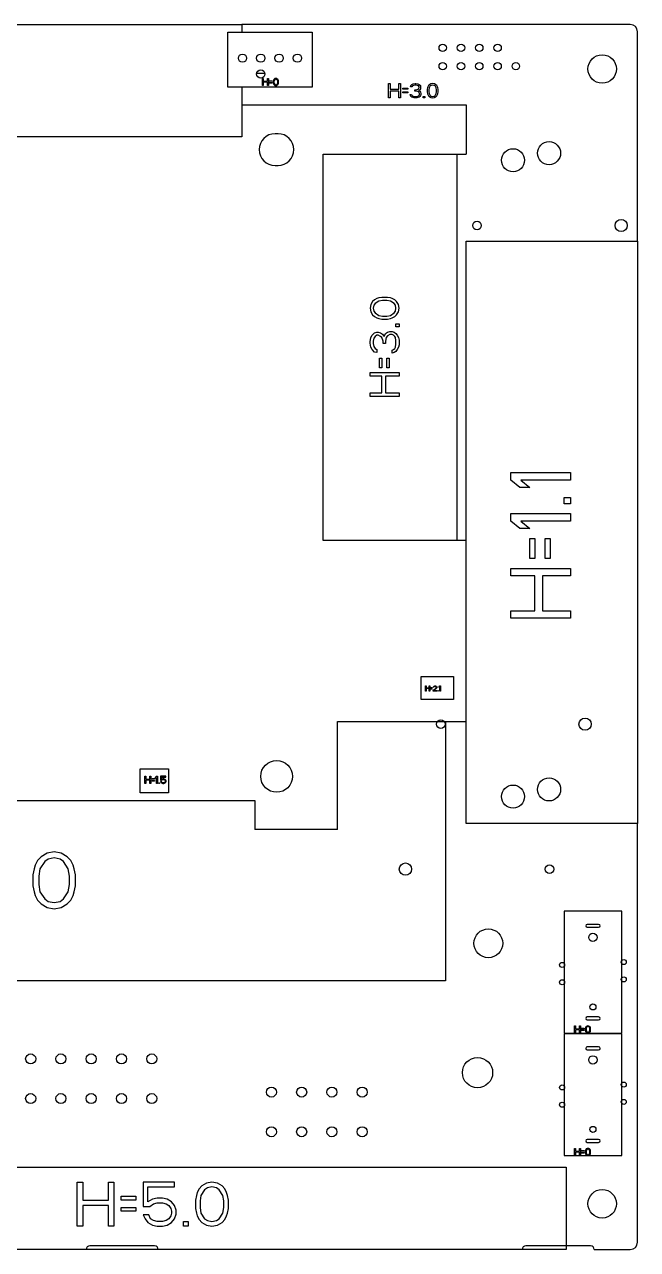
# Model space of a CAD drawing. Header units: millimetres. Extents: x 0 to 841, y 0 to 594.
# Drawn here: x 280.9 to 366, y 314.2 to 484.2 of the extents above; entities that cross this region are included whole.
import ezdxf

# ---------------------------------------------------------------- set-up
doc = ezdxf.new("R2010")
doc.units = ezdxf.units.MM
doc.header["$LTSCALE"] = 46.255
doc.layers.add('ASSEM_MEM', color=7, linetype='CONTINUOUS')

msp = doc.modelspace()

# ---------------------------------------------------------------- linework, layer by layer
at = {"layer": 'ASSEM_MEM', "color": 7, "linetype": 'CONTINUOUS'}
for p, q in [((243.52, 484.23), (311.07, 484.23)), ((309.1, 475.55), (309.1, 483.18)), ((309.1, 483.18), (320.82, 483.18)), ((311.07, 484.23), (311.07, 483.18)), ((364.96, 484.23), (311.07, 484.23)), ((320.82, 483.18), (320.82, 475.55)), ((365.96, 454.18), (365.96, 483.23)), ((313.13, 477.48), (314.25, 477.48)), ((331.41, 474.04), (331.41, 476.04)), ((331.41, 476.04), (331.66, 476.04)), ((331.66, 476.04), (331.66, 475.24)), ((332.83, 475.24), (332.83, 476.04)), ((332.83, 476.04), (333.08, 476.04)), ((333.08, 476.04), (333.08, 474.04)), ((334.66, 475.92), (334.83, 476)), ((334.83, 476), (335.12, 476.04)), ((335.12, 476.04), (335.2, 476.04)), ((335.2, 476.04), (335.49, 476)), ((335.49, 476), (335.66, 475.92)), ((337.28, 476), (337.08, 475.87)), ((337.53, 476.04), (337.28, 476)), ((337.78, 476), (337.53, 476.04)), ((337.99, 475.87), (337.78, 476)), ((320.82, 475.55), (309.1, 475.55)), ((311.07, 475.55), (311.07, 468.66)), ((331.66, 475.24), (332.83, 475.24)), ((331.66, 474.98), (331.66, 474.04)), ((332.83, 474.98), (331.66, 474.98)), ((332.83, 474.04), (332.83, 474.98)), ((333.41, 475.24), (333.41, 475.41)), ((333.41, 475.41), (334.08, 475.41)), ((334.08, 475.24), (333.41, 475.24)), ((333.41, 474.73), (333.41, 474.9)), ((333.41, 474.9), (334.08, 474.9)), ((334.08, 474.73), (333.41, 474.73)), ((334.08, 475.41), (334.08, 475.24)), ((334.08, 474.9), (334.08, 474.73)), ((334.41, 474.51), (334.62, 474.51)), ((334.45, 474.39), (334.41, 474.51)), ((334.45, 475.58), (334.49, 475.75)), ((334.66, 475.58), (334.45, 475.58)), ((334.53, 474.26), (334.45, 474.39)), ((334.49, 475.75), (334.66, 475.92)), ((334.62, 474.51), (334.66, 474.43)), ((334.74, 475.7), (334.66, 475.58)), ((334.66, 474.43), (334.74, 474.34)), ((334.87, 475.79), (334.74, 475.7)), ((334.74, 474.34), (334.83, 474.3)), ((335.08, 475.83), (334.87, 475.79)), ((335.24, 475.83), (335.08, 475.83)), ((335.08, 474.98), (335.08, 475.15)), ((335.08, 475.15), (335.24, 475.15)), ((335.24, 474.98), (335.08, 474.98)), ((335.45, 475.79), (335.24, 475.83)), ((335.24, 475.15), (335.49, 475.24)), ((335.49, 474.94), (335.24, 474.98)), ((335.58, 475.7), (335.45, 475.79)), ((335.49, 475.24), (335.58, 475.32)), ((335.62, 474.85), (335.49, 474.94)), ((335.49, 474.3), (335.58, 474.34)), ((335.66, 475.58), (335.58, 475.7)), ((335.58, 475.32), (335.66, 475.49)), ((335.74, 475.19), (335.58, 475.07)), ((335.58, 475.07), (335.78, 474.98)), ((335.58, 474.34), (335.66, 474.43)), ((335.7, 474.68), (335.62, 474.85)), ((335.66, 475.92), (335.83, 475.75)), ((335.66, 475.49), (335.66, 475.58)), ((335.66, 474.43), (335.7, 474.51)), ((335.7, 474.51), (335.7, 474.68)), ((335.83, 475.32), (335.74, 475.19)), ((335.78, 474.98), (335.87, 474.85)), ((335.87, 474.39), (335.78, 474.26)), ((335.83, 475.75), (335.87, 475.58)), ((335.87, 475.49), (335.83, 475.32)), ((335.87, 475.58), (335.87, 475.49)), ((335.87, 474.85), (335.91, 474.68)), ((335.91, 474.51), (335.87, 474.39)), ((335.91, 474.68), (335.91, 474.51)), ((336.83, 475.45), (336.78, 475.24)), ((336.78, 475.24), (336.78, 474.85)), ((336.78, 474.85), (336.83, 474.64)), ((336.87, 475.58), (336.83, 475.45)), ((336.83, 474.64), (336.87, 474.51)), ((336.95, 475.75), (336.87, 475.58)), ((336.87, 474.51), (336.95, 474.34)), ((337.08, 475.87), (336.95, 475.75)), ((336.95, 474.34), (337.08, 474.21)), ((337.03, 475.45), (336.99, 475.19)), ((336.99, 475.19), (336.99, 474.9)), ((336.99, 474.9), (337.03, 474.64)), ((337.2, 475.7), (337.03, 475.45)), ((337.03, 474.64), (337.2, 474.39)), ((337.33, 475.79), (337.2, 475.7)), ((337.2, 474.39), (337.33, 474.3)), ((337.53, 475.83), (337.33, 475.79)), ((337.74, 475.79), (337.53, 475.83)), ((337.87, 475.7), (337.74, 475.79)), ((337.74, 474.3), (337.87, 474.39)), ((338.03, 475.45), (337.87, 475.7)), ((337.87, 474.39), (338.03, 474.64)), ((338.12, 475.75), (337.99, 475.87)), ((337.99, 474.21), (338.12, 474.34)), ((338.08, 475.19), (338.03, 475.45)), ((338.03, 474.64), (338.08, 474.9)), ((338.08, 474.9), (338.08, 475.19)), ((338.2, 475.58), (338.12, 475.75)), ((338.12, 474.34), (338.2, 474.51)), ((338.24, 475.45), (338.2, 475.58)), ((338.2, 474.51), (338.24, 474.64)), ((338.28, 475.24), (338.24, 475.45)), ((338.24, 474.64), (338.28, 474.85)), ((338.28, 474.85), (338.28, 475.24)), ((311.07, 473.08), (342.19, 473.08)), ((331.66, 474.04), (331.41, 474.04)), ((333.08, 474.04), (332.83, 474.04)), ((334.66, 474.17), (334.53, 474.26)), ((334.83, 474.09), (334.66, 474.17)), ((334.83, 474.3), (335.03, 474.26)), ((334.99, 474.04), (334.83, 474.09)), ((335.33, 474.04), (334.99, 474.04)), ((335.03, 474.26), (335.28, 474.26)), ((335.28, 474.26), (335.49, 474.3)), ((335.49, 474.09), (335.33, 474.04)), ((335.66, 474.17), (335.49, 474.09)), ((335.78, 474.26), (335.66, 474.17)), ((336.24, 474.04), (336.24, 474.26)), ((336.24, 474.26), (336.45, 474.26)), ((336.45, 474.04), (336.24, 474.04)), ((336.45, 474.26), (336.45, 474.04)), ((337.08, 474.21), (337.28, 474.09)), ((337.28, 474.09), (337.53, 474.04)), ((337.33, 474.3), (337.53, 474.26)), ((337.53, 474.26), (337.74, 474.3)), ((337.53, 474.04), (337.78, 474.09)), ((337.78, 474.09), (337.99, 474.21)), ((342.19, 473.08), (342.19, 466.26)), ((311.07, 468.66), (243.52, 468.66)), ((316.08, 469.08), (315.68, 469.08)), ((322.34, 412.61), (322.34, 466.26)), ((322.34, 466.26), (342.19, 466.26)), ((340.87, 466.26), (340.87, 412.61)), ((315.68, 464.68), (316.08, 464.68)), ((342.19, 454.18), (365.96, 454.18)), ((342.19, 373.33), (342.19, 454.18)), ((365.96, 454.18), (365.96, 373.33)), ((342.19, 412.61), (322.34, 412.61)), ((335.94, 393.73), (340.42, 393.73)), ((335.94, 390.55), (335.94, 393.73)), ((340.42, 393.73), (340.42, 390.55)), ((340.42, 390.55), (335.94, 390.55)), ((324.31, 387.53), (342.19, 387.53)), ((324.31, 372.53), (324.31, 387.53)), ((339.31, 387.53), (339.31, 351.53)), ((296.93, 380.93), (300.9, 380.93)), ((296.93, 377.59), (296.93, 380.93)), ((300.9, 380.93), (300.9, 377.59)), ((300.9, 377.59), (296.93, 377.59)), ((240.88, 376.53), (312.88, 376.53)), ((312.88, 376.53), (312.88, 372.53)), ((324.31, 372.53), (312.88, 372.53)), ((365.96, 373.33), (342.19, 373.33)), ((365.96, 315.23), (365.96, 373.33)), ((284.03, 369.25), (283.21, 368.74)), ((285.01, 369.41), (284.03, 369.25)), ((286, 369.25), (285.01, 369.41)), ((286.82, 368.74), (286, 369.25)), ((282.39, 367.57), (282.22, 367.07)), ((282.71, 368.24), (282.39, 367.57)), ((283.21, 368.74), (282.71, 368.24)), ((283.7, 368.07), (283.04, 367.07)), ((284.19, 368.41), (283.7, 368.07)), ((285.01, 368.58), (284.19, 368.41)), ((285.83, 368.41), (285.01, 368.58)), ((286.33, 368.07), (285.83, 368.41)), ((286.98, 367.07), (286.33, 368.07)), ((287.31, 368.24), (286.82, 368.74)), ((287.64, 367.57), (287.31, 368.24)), ((287.8, 367.07), (287.64, 367.57)), ((282.22, 367.07), (282.06, 366.23)), ((282.06, 366.23), (282.06, 364.72)), ((283.04, 367.07), (282.88, 366.06)), ((282.88, 366.06), (282.88, 364.89)), ((287.15, 366.06), (286.98, 367.07)), ((287.15, 364.89), (287.15, 366.06)), ((287.97, 366.23), (287.8, 367.07)), ((287.97, 364.72), (287.97, 366.23)), ((282.06, 364.72), (282.22, 363.88)), ((282.22, 363.88), (282.39, 363.38)), ((282.88, 364.89), (283.04, 363.88)), ((283.04, 363.88), (283.7, 362.88)), ((286.33, 362.88), (286.98, 363.88)), ((286.98, 363.88), (287.15, 364.89)), ((287.64, 363.38), (287.8, 363.88)), ((287.8, 363.88), (287.97, 364.72)), ((282.39, 363.38), (282.71, 362.71)), ((282.71, 362.71), (283.21, 362.2)), ((283.21, 362.2), (284.03, 361.7)), ((283.7, 362.88), (284.19, 362.54)), ((284.19, 362.54), (285.01, 362.37)), ((285.01, 362.37), (285.83, 362.54)), ((285.83, 362.54), (286.33, 362.88)), ((286, 361.7), (286.82, 362.2)), ((286.82, 362.2), (287.31, 362.71)), ((287.31, 362.71), (287.64, 363.38)), ((284.03, 361.7), (285.01, 361.53)), ((285.01, 361.53), (286, 361.7)), ((363.77, 361.17), (355.77, 361.17)), ((355.77, 361.17), (355.77, 344.27)), ((363.77, 344.27), (363.77, 361.17)), ((360.57, 359.35), (358.97, 359.35)), ((358.97, 358.95), (360.57, 358.95)), ((339.31, 351.53), (234.11, 351.53)), ((360.57, 346.5), (358.97, 346.5)), ((358.97, 346.1), (360.57, 346.1)), ((355.77, 344.27), (363.77, 344.27)), ((363.77, 344.17), (355.77, 344.17)), ((355.77, 344.17), (355.77, 327.27)), ((363.77, 327.27), (363.77, 344.17)), ((360.57, 342.35), (358.97, 342.35)), ((358.97, 341.95), (360.57, 341.95)), ((360.57, 329.5), (358.97, 329.5)), ((358.97, 329.1), (360.57, 329.1)), ((355.77, 327.27), (363.77, 327.27)), ((195.96, 325.64), (356.08, 325.64)), ((356.08, 325.64), (356.08, 314.23)), ((298.96, 314.73), (289.96, 314.73)), ((359.46, 314.73), (350.46, 314.73)), ((356.08, 314.23), (195.96, 314.23)), ((359.96, 314.23), (364.96, 314.23))]:
    msp.add_line(p, q, dxfattribs=at)
at = {"layer": 'ASSEM_MEM', "color": 40, "linetype": 'CONTINUOUS'}
for p, q in [((313.91, 475.75), (313.91, 476.75)), ((313.91, 476.75), (314.04, 476.75)), ((314.04, 476.75), (314.04, 476.35)), ((314.04, 476.35), (314.62, 476.35)), ((314.04, 476.22), (314.04, 475.75)), ((314.62, 476.22), (314.04, 476.22)), ((314.62, 476.35), (314.62, 476.75)), ((314.62, 476.75), (314.75, 476.75)), ((314.62, 475.75), (314.62, 476.22)), ((314.75, 476.75), (314.75, 475.75)), ((314.91, 476.35), (314.91, 476.43)), ((314.91, 476.43), (315.25, 476.43)), ((315.25, 476.35), (314.91, 476.35)), ((314.91, 476.09), (314.91, 476.18)), ((314.91, 476.18), (315.25, 476.18)), ((315.25, 476.09), (314.91, 476.09)), ((315.25, 476.43), (315.25, 476.35)), ((315.25, 476.18), (315.25, 476.09)), ((315.43, 476.45), (315.41, 476.35)), ((315.41, 476.35), (315.41, 476.15)), ((315.41, 476.15), (315.43, 476.05)), ((315.45, 476.52), (315.43, 476.45)), ((315.43, 476.05), (315.45, 475.98)), ((315.5, 476.6), (315.45, 476.52)), ((315.56, 476.67), (315.5, 476.6)), ((315.54, 476.45), (315.52, 476.32)), ((315.52, 476.32), (315.52, 476.18)), ((315.52, 476.18), (315.54, 476.05)), ((315.62, 476.58), (315.54, 476.45)), ((315.54, 476.05), (315.62, 475.92)), ((315.66, 476.73), (315.56, 476.67)), ((315.68, 476.62), (315.62, 476.58)), ((315.79, 476.75), (315.66, 476.73)), ((315.79, 476.64), (315.68, 476.62)), ((315.91, 476.73), (315.79, 476.75)), ((315.89, 476.62), (315.79, 476.64)), ((315.95, 476.58), (315.89, 476.62)), ((316.02, 476.67), (315.91, 476.73)), ((316.04, 476.45), (315.95, 476.58)), ((315.95, 475.92), (316.04, 476.05)), ((316.08, 476.6), (316.02, 476.67)), ((316.06, 476.32), (316.04, 476.45)), ((316.04, 476.05), (316.06, 476.18)), ((316.06, 476.18), (316.06, 476.32)), ((316.12, 476.52), (316.08, 476.6)), ((316.14, 476.45), (316.12, 476.52)), ((316.12, 475.98), (316.14, 476.05)), ((316.16, 476.35), (316.14, 476.45)), ((316.14, 476.05), (316.16, 476.15)), ((316.16, 476.15), (316.16, 476.35)), ((314.04, 475.75), (313.91, 475.75)), ((314.75, 475.75), (314.62, 475.75)), ((315.45, 475.98), (315.5, 475.9)), ((315.5, 475.9), (315.56, 475.84)), ((315.56, 475.84), (315.66, 475.77)), ((315.62, 475.92), (315.68, 475.88)), ((315.66, 475.77), (315.79, 475.75)), ((315.68, 475.88), (315.79, 475.86)), ((315.79, 475.86), (315.89, 475.88)), ((315.79, 475.75), (315.91, 475.77)), ((315.89, 475.88), (315.95, 475.92)), ((315.91, 475.77), (316.02, 475.84)), ((316.02, 475.84), (316.08, 475.9)), ((316.08, 475.9), (316.12, 475.98)), ((329.21, 445.78), (328.95, 445.36)), ((329.47, 446.03), (329.21, 445.78)), ((329.55, 445.53), (329.38, 445.28)), ((329.81, 446.2), (329.47, 446.03)), ((330.06, 445.86), (329.55, 445.53)), ((330.06, 446.28), (329.81, 446.2)), ((330.49, 446.36), (330.06, 446.28)), ((330.57, 445.95), (330.06, 445.86)), ((331.25, 446.36), (330.49, 446.36)), ((331.17, 445.95), (330.57, 445.95)), ((331.68, 445.86), (331.17, 445.95)), ((331.68, 446.28), (331.25, 446.36)), ((331.93, 446.2), (331.68, 446.28)), ((332.19, 445.53), (331.68, 445.86)), ((332.27, 446.03), (331.93, 446.2)), ((332.36, 445.28), (332.19, 445.53)), ((332.53, 445.78), (332.27, 446.03)), ((332.78, 445.36), (332.53, 445.78)), ((328.95, 445.36), (328.87, 444.86)), ((328.87, 444.86), (328.95, 444.36)), ((328.95, 444.36), (329.21, 443.95)), ((329.21, 443.95), (329.47, 443.7)), ((329.38, 445.28), (329.3, 444.86)), ((329.3, 444.86), (329.38, 444.45)), ((329.38, 444.45), (329.55, 444.2)), ((329.55, 444.2), (330.06, 443.86)), ((330.06, 443.86), (330.57, 443.78)), ((330.57, 443.78), (331.17, 443.78)), ((331.17, 443.78), (331.68, 443.86)), ((331.68, 443.86), (332.19, 444.2)), ((332.19, 444.2), (332.36, 444.45)), ((332.27, 443.7), (332.53, 443.95)), ((332.44, 444.86), (332.36, 445.28)), ((332.36, 444.45), (332.44, 444.86)), ((332.53, 443.95), (332.78, 444.36)), ((332.87, 444.86), (332.78, 445.36)), ((332.78, 444.36), (332.87, 444.86)), ((329.47, 443.7), (329.81, 443.53)), ((329.81, 443.53), (330.06, 443.45)), ((330.06, 443.45), (330.49, 443.36)), ((330.49, 443.36), (331.25, 443.36)), ((331.25, 443.36), (331.68, 443.45)), ((331.68, 443.45), (331.93, 443.53)), ((331.93, 443.53), (332.27, 443.7)), ((332.44, 442.7), (332.87, 442.7)), ((332.44, 442.28), (332.44, 442.7)), ((332.87, 442.28), (332.44, 442.28)), ((332.87, 442.7), (332.87, 442.28)), ((328.87, 440.2), (328.95, 440.78)), ((328.95, 440.78), (329.13, 441.11)), ((329.13, 441.11), (329.47, 441.45)), ((329.38, 440.7), (329.3, 440.28)), ((329.55, 440.95), (329.38, 440.7)), ((329.47, 441.45), (329.81, 441.53)), ((329.81, 441.11), (329.55, 440.95)), ((329.81, 441.53), (329.98, 441.53)), ((329.98, 441.11), (329.81, 441.11)), ((329.98, 441.53), (330.32, 441.45)), ((330.32, 440.95), (329.98, 441.11)), ((330.32, 441.45), (330.57, 441.28)), ((330.49, 440.78), (330.32, 440.95)), ((330.66, 440.28), (330.49, 440.78)), ((330.57, 441.28), (330.83, 440.95)), ((330.83, 440.95), (331, 441.36)), ((331, 441.36), (331.25, 441.53)), ((331.08, 440.78), (331, 440.28)), ((331.25, 441.03), (331.08, 440.78)), ((331.25, 441.53), (331.59, 441.61)), ((331.59, 441.2), (331.25, 441.03)), ((331.59, 441.61), (331.93, 441.61)), ((331.93, 441.2), (331.59, 441.2)), ((331.93, 441.61), (332.19, 441.53)), ((332.1, 441.11), (331.93, 441.2)), ((332.27, 440.95), (332.1, 441.11)), ((332.19, 441.53), (332.44, 441.36)), ((332.36, 440.78), (332.27, 440.95)), ((332.44, 440.36), (332.36, 440.78)), ((332.44, 441.36), (332.61, 441.11)), ((332.44, 439.86), (332.44, 440.36)), ((332.61, 441.11), (332.78, 440.78)), ((332.78, 440.78), (332.87, 440.45)), ((332.87, 440.45), (332.87, 439.78)), ((328.87, 440.03), (328.87, 440.2)), ((328.95, 439.45), (328.87, 440.03)), ((329.13, 439.11), (328.95, 439.45)), ((329.47, 438.78), (329.13, 439.11)), ((329.3, 440.28), (329.3, 439.95)), ((329.3, 439.95), (329.38, 439.53)), ((329.38, 439.53), (329.55, 439.28)), ((329.81, 438.7), (329.47, 438.78)), ((329.55, 439.28), (329.81, 439.11)), ((329.81, 439.11), (329.81, 438.7)), ((330.66, 439.95), (330.66, 440.28)), ((331, 439.95), (330.66, 439.95)), ((331, 440.28), (331, 439.95)), ((331.93, 439.03), (332.1, 439.11)), ((331.93, 438.61), (331.93, 439.03)), ((332.19, 438.7), (331.93, 438.61)), ((332.1, 439.11), (332.27, 439.28)), ((332.44, 438.86), (332.19, 438.7)), ((332.27, 439.28), (332.36, 439.45)), ((332.36, 439.45), (332.44, 439.86)), ((332.61, 439.11), (332.44, 438.86)), ((332.78, 439.45), (332.61, 439.11)), ((332.87, 439.78), (332.78, 439.45)), ((330.15, 437.95), (330.49, 437.95)), ((330.15, 436.61), (330.15, 437.95)), ((330.49, 437.95), (330.49, 436.61)), ((331.17, 437.95), (331.51, 437.95)), ((331.17, 436.61), (331.17, 437.95)), ((331.51, 437.95), (331.51, 436.61)), ((328.87, 435.95), (332.87, 435.95)), ((328.87, 435.45), (328.87, 435.95)), ((330.49, 435.45), (328.87, 435.45)), ((330.49, 436.61), (330.15, 436.61)), ((330.49, 433.11), (330.49, 435.45)), ((332.87, 435.45), (331, 435.45)), ((331, 435.45), (331, 433.11)), ((331.51, 436.61), (331.17, 436.61)), ((332.87, 435.95), (332.87, 435.45)), ((328.87, 433.11), (330.49, 433.11)), ((328.87, 432.61), (328.87, 433.11)), ((332.87, 432.61), (328.87, 432.61)), ((331, 433.11), (332.87, 433.11)), ((332.87, 433.11), (332.87, 432.61)), ((348.38, 422.05), (356.67, 422.05)), ((348.38, 421.01), (348.38, 422.05)), ((356.67, 422.05), (356.67, 421.01)), ((349.61, 419.98), (348.38, 421.01)), ((351.03, 419.98), (349.61, 419.98)), ((356.67, 421.01), (349.79, 421.01)), ((349.79, 421.01), (351.03, 419.98)), ((355.79, 418.6), (356.67, 418.6)), ((355.79, 417.73), (355.79, 418.6)), ((356.67, 418.6), (356.67, 417.73)), ((356.67, 417.73), (355.79, 417.73)), ((348.38, 416.35), (356.67, 416.35)), ((348.38, 415.32), (348.38, 416.35)), ((349.61, 414.28), (348.38, 415.32)), ((356.67, 415.32), (349.79, 415.32)), ((349.79, 415.32), (351.03, 414.28)), ((356.67, 416.35), (356.67, 415.32)), ((351.03, 414.28), (349.61, 414.28)), ((351.03, 412.9), (351.73, 412.9)), ((351.03, 410.13), (351.03, 412.9)), ((351.73, 412.9), (351.73, 410.13)), ((353.14, 412.9), (353.85, 412.9)), ((353.14, 410.13), (353.14, 412.9)), ((353.85, 412.9), (353.85, 410.13)), ((351.73, 410.13), (351.03, 410.13)), ((353.85, 410.13), (353.14, 410.13)), ((348.38, 408.75), (356.67, 408.75)), ((348.38, 407.72), (348.38, 408.75)), ((356.67, 408.75), (356.67, 407.72)), ((351.73, 407.72), (348.38, 407.72)), ((351.73, 402.88), (351.73, 407.72)), ((356.67, 407.72), (352.79, 407.72)), ((352.79, 407.72), (352.79, 402.88)), ((348.38, 402.88), (351.73, 402.88)), ((348.38, 401.84), (348.38, 402.88)), ((356.67, 401.84), (348.38, 401.84)), ((352.79, 402.88), (356.67, 402.88)), ((356.67, 402.88), (356.67, 401.84)), ((336.56, 392.44), (336.64, 392.44)), ((336.56, 391.74), (336.56, 392.44)), ((336.64, 391.74), (336.56, 391.74)), ((336.64, 392.44), (336.64, 392.16)), ((336.64, 392.16), (337.05, 392.16)), ((337.05, 392.07), (336.64, 392.07)), ((336.64, 392.07), (336.64, 391.74)), ((337.05, 392.44), (337.14, 392.44)), ((337.05, 392.16), (337.05, 392.44)), ((337.05, 391.74), (337.05, 392.07)), ((337.14, 391.74), (337.05, 391.74)), ((337.14, 392.44), (337.14, 391.74)), ((337.26, 392.22), (337.49, 392.22)), ((337.26, 392.16), (337.26, 392.22)), ((337.49, 392.16), (337.26, 392.16)), ((337.26, 392.04), (337.49, 392.04)), ((337.26, 391.98), (337.26, 392.04)), ((337.49, 391.98), (337.26, 391.98)), ((337.49, 392.22), (337.49, 392.16)), ((337.49, 392.04), (337.49, 391.98)), ((337.61, 391.82), (338.01, 392.19)), ((337.61, 391.74), (337.61, 391.82)), ((338.13, 391.74), (337.61, 391.74)), ((337.62, 392.28), (337.64, 392.34)), ((337.69, 392.28), (337.62, 392.28)), ((337.64, 392.34), (337.69, 392.4)), ((337.69, 392.4), (337.75, 392.43)), ((337.72, 392.32), (337.69, 392.28)), ((337.77, 392.35), (337.72, 392.32)), ((338.09, 392.14), (337.72, 391.82)), ((337.72, 391.82), (338.13, 391.82)), ((337.75, 392.43), (337.85, 392.44)), ((337.84, 392.37), (337.77, 392.35)), ((337.9, 392.37), (337.84, 392.37)), ((337.85, 392.44), (337.91, 392.44)), ((337.97, 392.35), (337.9, 392.37)), ((337.91, 392.44), (338, 392.43)), ((338.01, 392.32), (337.97, 392.35)), ((338, 392.43), (338.06, 392.4)), ((338.04, 392.28), (338.01, 392.32)), ((338.01, 392.19), (338.04, 392.25)), ((338.04, 392.25), (338.04, 392.28)), ((338.06, 392.4), (338.12, 392.34)), ((338.12, 392.19), (338.09, 392.14)), ((338.12, 392.34), (338.13, 392.28)), ((338.13, 392.25), (338.12, 392.19)), ((338.13, 392.28), (338.13, 392.25)), ((338.13, 391.82), (338.13, 391.74)), ((338.25, 391.82), (338.32, 391.82)), ((338.25, 391.74), (338.25, 391.82)), ((338.32, 391.74), (338.25, 391.74)), ((338.32, 391.82), (338.32, 391.74)), ((338.44, 392.34), (338.52, 392.44)), ((338.44, 392.22), (338.44, 392.34)), ((338.52, 392.32), (338.44, 392.22)), ((338.52, 392.44), (338.61, 392.44)), ((338.52, 391.74), (338.52, 392.32)), ((338.61, 391.74), (338.52, 391.74)), ((338.61, 392.44), (338.61, 391.74)), ((297.6, 379.9), (297.72, 379.9)), ((297.6, 378.9), (297.6, 379.9)), ((297.72, 379.9), (297.72, 379.5)), ((297.72, 379.5), (298.31, 379.5)), ((298.31, 379.37), (297.72, 379.37)), ((297.72, 379.37), (297.72, 378.9)), ((298.31, 379.9), (298.43, 379.9)), ((298.31, 379.5), (298.31, 379.9)), ((298.31, 378.9), (298.31, 379.37)), ((298.43, 379.9), (298.43, 378.9)), ((298.6, 379.59), (298.93, 379.59)), ((298.6, 379.5), (298.6, 379.59)), ((298.93, 379.5), (298.6, 379.5)), ((298.6, 379.33), (298.93, 379.33)), ((298.6, 379.24), (298.6, 379.33)), ((298.93, 379.24), (298.6, 379.24)), ((298.93, 379.59), (298.93, 379.5)), ((298.93, 379.33), (298.93, 379.24)), ((299.1, 379.76), (299.22, 379.9)), ((299.1, 379.59), (299.1, 379.76)), ((299.22, 379.73), (299.1, 379.59)), ((299.22, 379.9), (299.35, 379.9)), ((299.22, 378.9), (299.22, 379.73)), ((299.35, 379.9), (299.35, 378.9)), ((300.5, 379.9), (299.79, 379.9)), ((299.79, 379.9), (299.79, 379.35)), ((299.79, 379.35), (299.93, 379.35)), ((299.91, 379.16), (299.79, 379.16)), ((299.79, 379.16), (299.83, 379.07)), ((299.89, 379.8), (300.5, 379.8)), ((299.89, 379.46), (299.89, 379.8)), ((300, 379.52), (299.89, 379.46)), ((299.95, 379.07), (299.91, 379.16)), ((299.93, 379.35), (300.02, 379.41)), ((300.1, 379.54), (300, 379.52)), ((300.02, 379.41), (300.1, 379.44)), ((300.22, 379.54), (300.1, 379.54)), ((300.1, 379.44), (300.22, 379.44)), ((300.33, 379.52), (300.22, 379.54)), ((300.22, 379.44), (300.31, 379.41)), ((300.31, 379.41), (300.37, 379.37)), ((300.43, 379.46), (300.33, 379.52)), ((300.37, 379.37), (300.41, 379.31)), ((300.41, 379.14), (300.37, 379.07)), ((300.41, 379.31), (300.43, 379.24)), ((300.43, 379.2), (300.41, 379.14)), ((300.5, 379.37), (300.43, 379.46)), ((300.43, 379.24), (300.43, 379.2)), ((300.5, 379.8), (300.5, 379.9)), ((300.54, 379.27), (300.5, 379.37)), ((300.5, 379.07), (300.54, 379.18)), ((300.54, 379.18), (300.54, 379.27)), ((297.72, 378.9), (297.6, 378.9)), ((298.43, 378.9), (298.31, 378.9)), ((299.35, 378.9), (299.22, 378.9)), ((299.52, 379.01), (299.62, 379.01)), ((299.52, 378.9), (299.52, 379.01)), ((299.62, 378.9), (299.52, 378.9)), ((299.62, 379.01), (299.62, 378.9)), ((299.83, 379.07), (299.89, 378.99)), ((299.89, 378.99), (300, 378.93)), ((300.02, 379.03), (299.95, 379.07)), ((300, 378.93), (300.1, 378.9)), ((300.1, 379.01), (300.02, 379.03)), ((300.22, 379.01), (300.1, 379.01)), ((300.1, 378.9), (300.22, 378.9)), ((300.31, 379.03), (300.22, 379.01)), ((300.22, 378.9), (300.33, 378.93)), ((300.37, 379.07), (300.31, 379.03)), ((300.33, 378.93), (300.43, 378.99)), ((300.43, 378.99), (300.5, 379.07)), ((357.21, 345.27), (357.34, 345.27)), ((357.21, 344.27), (357.21, 345.27)), ((357.34, 345.27), (357.34, 344.87)), ((357.92, 345.27), (358.05, 345.27)), ((357.92, 344.87), (357.92, 345.27)), ((358.05, 345.27), (358.05, 344.27)), ((358.8, 345.13), (358.76, 345.04)), ((358.86, 345.19), (358.8, 345.13)), ((358.92, 345.1), (358.84, 344.98)), ((358.96, 345.25), (358.86, 345.19)), ((358.99, 345.15), (358.92, 345.1)), ((359.09, 345.27), (358.96, 345.25)), ((359.09, 345.17), (358.99, 345.15)), ((359.21, 345.25), (359.09, 345.27)), ((359.19, 345.15), (359.09, 345.17)), ((359.26, 345.1), (359.19, 345.15)), ((359.32, 345.19), (359.21, 345.25)), ((359.34, 344.98), (359.26, 345.1)), ((359.38, 345.13), (359.32, 345.19)), ((359.42, 345.04), (359.38, 345.13)), ((357.34, 344.87), (357.92, 344.87)), ((357.92, 344.74), (357.34, 344.74)), ((357.34, 344.74), (357.34, 344.27)), ((357.92, 344.27), (357.92, 344.74)), ((358.21, 344.96), (358.55, 344.96)), ((358.21, 344.87), (358.21, 344.96)), ((358.55, 344.87), (358.21, 344.87)), ((358.21, 344.7), (358.55, 344.7)), ((358.21, 344.61), (358.21, 344.7)), ((358.55, 344.61), (358.21, 344.61)), ((358.55, 344.96), (358.55, 344.87)), ((358.55, 344.7), (358.55, 344.61)), ((358.74, 344.98), (358.71, 344.87)), ((358.71, 344.87), (358.71, 344.68)), ((358.71, 344.68), (358.74, 344.57)), ((358.76, 345.04), (358.74, 344.98)), ((358.74, 344.57), (358.76, 344.51)), ((358.76, 344.51), (358.8, 344.42)), ((358.8, 344.42), (358.86, 344.36)), ((358.84, 344.98), (358.82, 344.85)), ((358.82, 344.85), (358.82, 344.7)), ((358.82, 344.7), (358.84, 344.57)), ((358.84, 344.57), (358.92, 344.44)), ((358.86, 344.36), (358.96, 344.3)), ((358.92, 344.44), (358.99, 344.4)), ((358.96, 344.3), (359.09, 344.27)), ((358.99, 344.4), (359.09, 344.38)), ((359.09, 344.38), (359.19, 344.4)), ((359.09, 344.27), (359.21, 344.3)), ((359.19, 344.4), (359.26, 344.44)), ((359.21, 344.3), (359.32, 344.36)), ((359.26, 344.44), (359.34, 344.57)), ((359.32, 344.36), (359.38, 344.42)), ((359.36, 344.85), (359.34, 344.98)), ((359.34, 344.57), (359.36, 344.7)), ((359.36, 344.7), (359.36, 344.85)), ((359.38, 344.42), (359.42, 344.51)), ((359.44, 344.98), (359.42, 345.04)), ((359.42, 344.51), (359.44, 344.57)), ((359.46, 344.87), (359.44, 344.98)), ((359.44, 344.57), (359.46, 344.68)), ((359.46, 344.68), (359.46, 344.87)), ((357.21, 328.27), (357.34, 328.27)), ((357.21, 327.27), (357.21, 328.27)), ((357.34, 328.27), (357.34, 327.87)), ((357.92, 328.27), (358.05, 328.27)), ((357.92, 327.87), (357.92, 328.27)), ((358.05, 328.27), (358.05, 327.27)), ((358.8, 328.13), (358.76, 328.04)), ((358.86, 328.19), (358.8, 328.13)), ((358.92, 328.1), (358.84, 327.98)), ((358.96, 328.25), (358.86, 328.19)), ((358.99, 328.15), (358.92, 328.1)), ((359.09, 328.27), (358.96, 328.25)), ((359.09, 328.17), (358.99, 328.15)), ((359.21, 328.25), (359.09, 328.27)), ((359.19, 328.15), (359.09, 328.17)), ((359.26, 328.1), (359.19, 328.15)), ((359.32, 328.19), (359.21, 328.25)), ((359.34, 327.98), (359.26, 328.1)), ((359.38, 328.13), (359.32, 328.19)), ((359.42, 328.04), (359.38, 328.13)), ((357.34, 327.87), (357.92, 327.87)), ((357.92, 327.74), (357.34, 327.74)), ((357.34, 327.74), (357.34, 327.27)), ((357.92, 327.27), (357.92, 327.74)), ((358.21, 327.96), (358.55, 327.96)), ((358.21, 327.87), (358.21, 327.96)), ((358.55, 327.87), (358.21, 327.87)), ((358.21, 327.7), (358.55, 327.7)), ((358.21, 327.61), (358.21, 327.7)), ((358.55, 327.61), (358.21, 327.61)), ((358.55, 327.96), (358.55, 327.87)), ((358.55, 327.7), (358.55, 327.61)), ((358.74, 327.98), (358.71, 327.87)), ((358.71, 327.87), (358.71, 327.68)), ((358.71, 327.68), (358.74, 327.57)), ((358.76, 328.04), (358.74, 327.98)), ((358.74, 327.57), (358.76, 327.51)), ((358.76, 327.51), (358.8, 327.42)), ((358.8, 327.42), (358.86, 327.36)), ((358.84, 327.98), (358.82, 327.85)), ((358.82, 327.85), (358.82, 327.7)), ((358.82, 327.7), (358.84, 327.57)), ((358.84, 327.57), (358.92, 327.44)), ((358.86, 327.36), (358.96, 327.3)), ((358.92, 327.44), (358.99, 327.4)), ((358.96, 327.3), (359.09, 327.27)), ((358.99, 327.4), (359.09, 327.38)), ((359.09, 327.38), (359.19, 327.4)), ((359.09, 327.27), (359.21, 327.3)), ((359.19, 327.4), (359.26, 327.44)), ((359.21, 327.3), (359.32, 327.36)), ((359.26, 327.44), (359.34, 327.57)), ((359.32, 327.36), (359.38, 327.42)), ((359.36, 327.85), (359.34, 327.98)), ((359.34, 327.57), (359.36, 327.7)), ((359.36, 327.7), (359.36, 327.85)), ((359.38, 327.42), (359.42, 327.51)), ((359.44, 327.98), (359.42, 328.04)), ((359.42, 327.51), (359.44, 327.57)), ((359.46, 327.87), (359.44, 327.98)), ((359.44, 327.57), (359.46, 327.68)), ((359.46, 327.68), (359.46, 327.87)), ((288.23, 323.57), (288.99, 323.57)), ((288.23, 317.47), (288.23, 323.57)), ((288.99, 323.57), (288.99, 321.1)), ((292.55, 323.57), (293.31, 323.57)), ((292.55, 321.1), (292.55, 323.57)), ((293.31, 323.57), (293.31, 317.47)), ((301.7, 323.57), (297.38, 323.57)), ((297.38, 323.57), (297.38, 320.19)), ((301.7, 322.92), (301.7, 323.57)), ((305.51, 323.05), (305.13, 322.66)), ((306.15, 323.44), (305.51, 323.05)), ((306.91, 323.57), (306.15, 323.44)), ((307.67, 323.44), (306.91, 323.57)), ((308.31, 323.05), (307.67, 323.44)), ((308.69, 322.66), (308.31, 323.05)), ((294.33, 321.62), (296.36, 321.62)), ((294.33, 321.1), (294.33, 321.62)), ((296.36, 321.62), (296.36, 321.1)), ((298.02, 322.92), (301.7, 322.92)), ((298.02, 320.84), (298.02, 322.92)), ((299.29, 321.36), (298.65, 321.23)), ((300.05, 321.36), (299.29, 321.36)), ((300.69, 321.23), (300.05, 321.36)), ((304.75, 321.75), (304.62, 321.1)), ((304.88, 322.14), (304.75, 321.75)), ((305.13, 322.66), (304.88, 322.14)), ((305.39, 321.75), (305.26, 320.97)), ((305.9, 322.53), (305.39, 321.75)), ((306.28, 322.79), (305.9, 322.53)), ((306.91, 322.92), (306.28, 322.79)), ((307.55, 322.79), (306.91, 322.92)), ((307.93, 322.53), (307.55, 322.79)), ((308.44, 321.75), (307.93, 322.53)), ((308.56, 320.97), (308.44, 321.75)), ((308.95, 322.14), (308.69, 322.66)), ((309.07, 321.75), (308.95, 322.14)), ((309.2, 321.1), (309.07, 321.75)), ((288.99, 321.1), (292.55, 321.1)), ((292.55, 320.32), (288.99, 320.32)), ((288.99, 320.32), (288.99, 317.47)), ((292.55, 317.47), (292.55, 320.32)), ((296.36, 321.1), (294.33, 321.1)), ((294.33, 320.06), (296.36, 320.06)), ((294.33, 319.54), (294.33, 320.06)), ((296.36, 320.06), (296.36, 319.54)), ((297.38, 320.19), (298.27, 320.19)), ((298.65, 321.23), (298.02, 320.84)), ((298.27, 320.19), (298.78, 320.58)), ((298.78, 320.58), (299.29, 320.71)), ((299.29, 320.71), (300.05, 320.71)), ((300.05, 320.71), (300.56, 320.58)), ((300.56, 320.58), (300.94, 320.32)), ((301.32, 320.84), (300.69, 321.23)), ((300.94, 320.32), (301.19, 319.93)), ((301.19, 319.93), (301.32, 319.54)), ((301.7, 320.32), (301.32, 320.84)), ((301.96, 319.67), (301.7, 320.32)), ((301.96, 319.16), (301.96, 319.67)), ((304.62, 321.1), (304.62, 319.93)), ((304.62, 319.93), (304.75, 319.29)), ((305.26, 320.97), (305.26, 320.06)), ((305.26, 320.06), (305.39, 319.29)), ((308.44, 319.29), (308.56, 320.06)), ((308.56, 320.06), (308.56, 320.97)), ((309.07, 319.29), (309.2, 319.93)), ((309.2, 319.93), (309.2, 321.1)), ((296.36, 319.54), (294.33, 319.54)), ((298.14, 319.03), (297.38, 319.03)), ((297.38, 319.03), (297.64, 318.51)), ((297.64, 318.51), (298.02, 317.99)), ((298.02, 317.99), (298.65, 317.6)), ((298.4, 318.51), (298.14, 319.03)), ((298.78, 318.25), (298.4, 318.51)), ((299.29, 318.12), (298.78, 318.25)), ((300.05, 318.12), (299.29, 318.12)), ((300.56, 318.25), (300.05, 318.12)), ((300.94, 318.51), (300.56, 318.25)), ((300.69, 317.6), (301.32, 317.99)), ((301.19, 318.9), (300.94, 318.51)), ((301.32, 319.29), (301.19, 318.9)), ((301.32, 319.54), (301.32, 319.29)), ((301.32, 317.99), (301.7, 318.51)), ((301.7, 318.51), (301.96, 319.16)), ((302.97, 318.12), (303.61, 318.12)), ((302.97, 317.47), (302.97, 318.12)), ((303.61, 318.12), (303.61, 317.47)), ((304.75, 319.29), (304.88, 318.9)), ((304.88, 318.9), (305.13, 318.38)), ((305.13, 318.38), (305.51, 317.99)), ((305.39, 319.29), (305.9, 318.51)), ((305.51, 317.99), (306.15, 317.6)), ((305.9, 318.51), (306.28, 318.25)), ((306.28, 318.25), (306.91, 318.12)), ((306.91, 318.12), (307.55, 318.25)), ((307.55, 318.25), (307.93, 318.51)), ((307.67, 317.6), (308.31, 317.99)), ((307.93, 318.51), (308.44, 319.29)), ((308.31, 317.99), (308.69, 318.38)), ((308.69, 318.38), (308.95, 318.9)), ((308.95, 318.9), (309.07, 319.29)), ((288.99, 317.47), (288.23, 317.47)), ((293.31, 317.47), (292.55, 317.47)), ((298.65, 317.6), (299.29, 317.47)), ((299.29, 317.47), (300.05, 317.47)), ((300.05, 317.47), (300.69, 317.6)), ((303.61, 317.47), (302.97, 317.47)), ((306.15, 317.6), (306.91, 317.47)), ((306.91, 317.47), (307.67, 317.6))]:
    msp.add_line(p, q, dxfattribs=at)
at = {"layer": 'ASSEM_MEM', "color": 7, "linetype": 'CONTINUOUS'}
for centre, radius in [((338.93, 481), 0.51), ((341.47, 481), 0.51), ((344.01, 481), 0.51), ((346.55, 481), 0.51), ((311.15, 479.56), 0.575), ((313.69, 479.56), 0.575), ((316.23, 479.56), 0.575), ((318.77, 479.56), 0.575), ((361.06, 478.06), 1.98), ((313.69, 477.37), 0.575), ((338.93, 478.46), 0.51), ((341.47, 478.46), 0.51), ((344.01, 478.46), 0.51), ((346.55, 478.46), 0.51), ((349.09, 478.46), 0.51), ((353.69, 466.38), 1.6), ((348.69, 465.39), 1.6), ((343.69, 456.33), 0.6), ((363.69, 456.34), 0.85), ((338.68, 387.14), 0.6), ((358.68, 387.14), 0.85), ((315.88, 379.88), 2.2), ((353.69, 378.08), 1.6), ((348.69, 377.09), 1.6), ((333.76, 367.03), 0.85), ((353.76, 367.03), 0.6), ((345.26, 356.73), 2), ((359.77, 357.55), 0.575), ((355.49, 353.72), 0.35), ((364.05, 354.12), 0.35), ((364.05, 351.72), 0.35), ((355.49, 351.32), 0.35), ((359.77, 347.9), 0.425), ((281.76, 340.68), 0.7), ((285.96, 340.68), 0.7), ((290.16, 340.68), 0.7), ((294.36, 340.68), 0.7), ((298.56, 340.68), 0.7), ((343.76, 338.78), 2.1), ((359.77, 340.55), 0.575), ((315.16, 336.08), 0.7), ((319.36, 336.08), 0.7), ((323.56, 336.08), 0.7), ((327.76, 336.08), 0.7), ((355.49, 336.72), 0.35), ((364.05, 337.12), 0.35), ((281.76, 335.18), 0.7), ((285.96, 335.18), 0.7), ((290.16, 335.18), 0.7), ((294.36, 335.18), 0.7), ((298.56, 335.18), 0.7), ((364.05, 334.72), 0.35), ((355.49, 334.32), 0.35), ((315.16, 330.58), 0.7), ((319.36, 330.58), 0.7), ((323.56, 330.58), 0.7), ((327.76, 330.58), 0.7), ((359.77, 330.9), 0.425), ((361.06, 320.58), 1.98)]:
    msp.add_circle(centre, radius, dxfattribs=at)
for centre, radius, start, end in [((364.96, 483.23), 1, 0, 90), ((315.68, 466.88), 2.2, 90, 270), ((316.08, 466.88), 2.2, 270, 90), ((358.97, 359.15), 0.2, 90, 270), ((360.57, 359.15), 0.2, 270, 90), ((358.97, 346.3), 0.2, 90, 270), ((360.57, 346.3), 0.2, 270, 90), ((358.97, 342.15), 0.2, 90, 270), ((360.57, 342.15), 0.2, 270, 90), ((358.97, 329.3), 0.2, 90, 270), ((360.57, 329.3), 0.2, 270, 90), ((289.96, 314.23), 0.5, 90, 180), ((298.96, 314.23), 0.5, 0, 90), ((350.46, 314.23), 0.5, 90, 180), ((359.46, 314.23), 0.5, 0, 90), ((364.96, 315.23), 1, 270, 360)]:
    msp.add_arc(centre, radius, start, end, dxfattribs=at)

doc.saveas('drawing.dxf')
